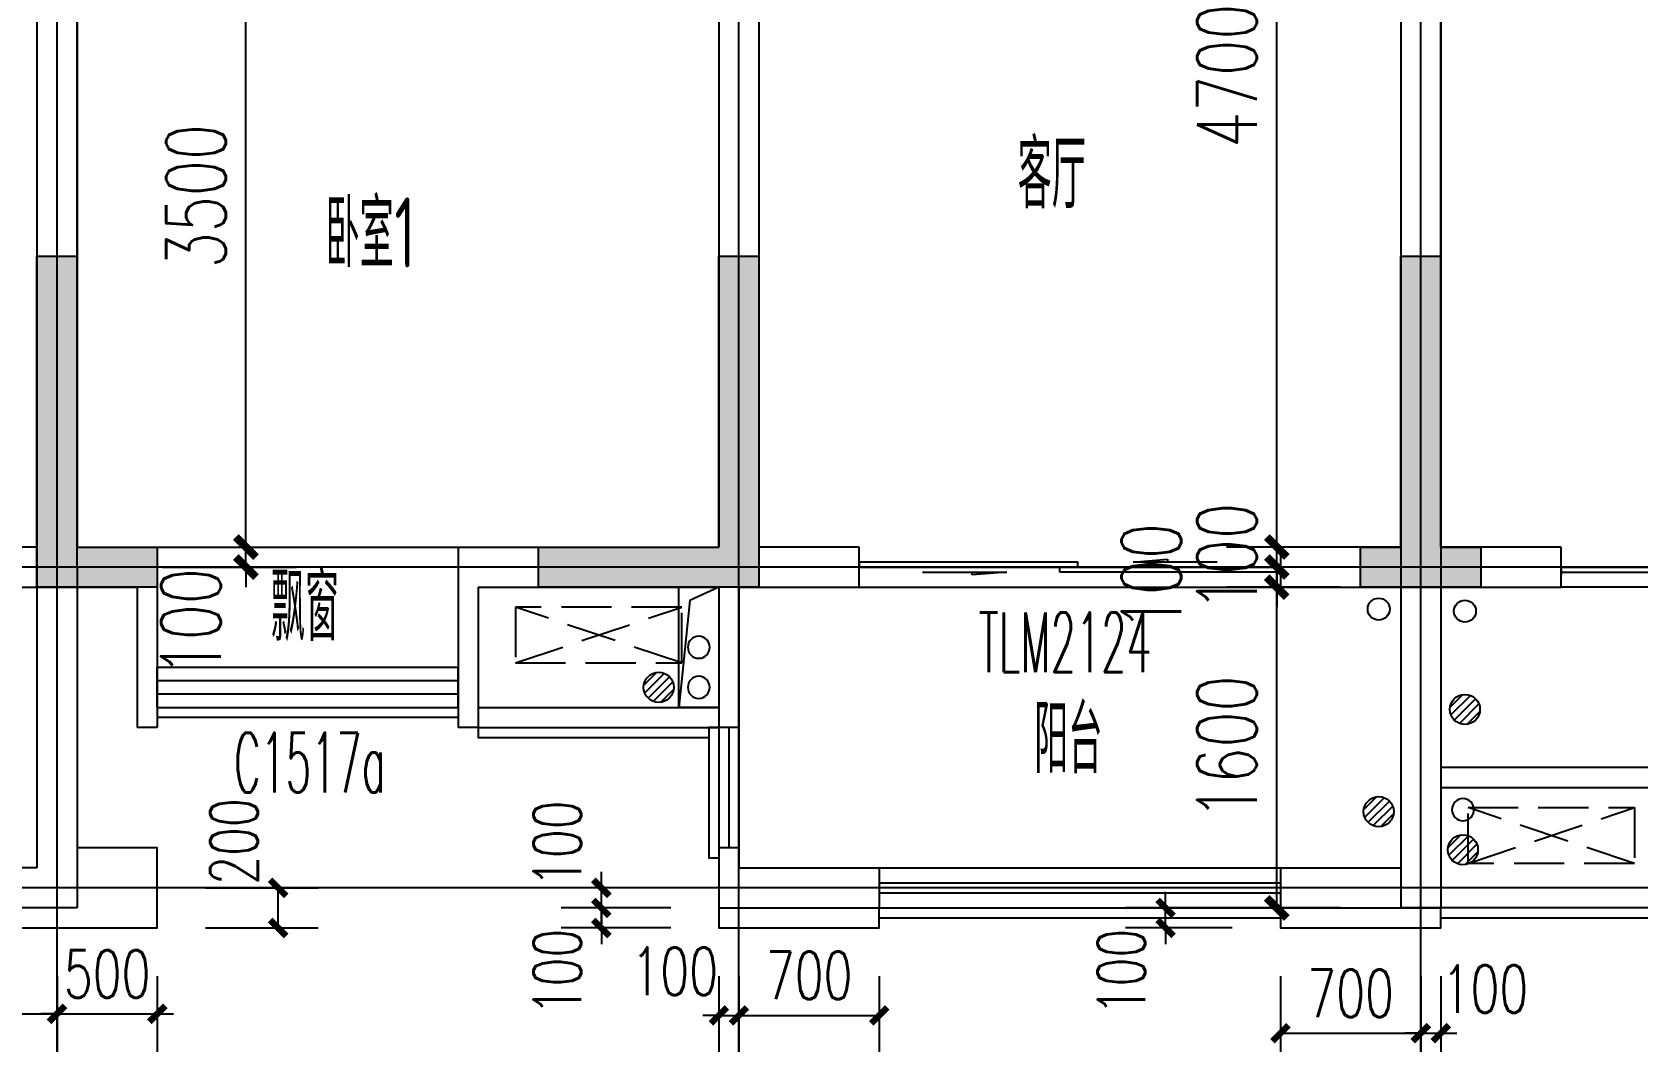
# Model space of a CAD drawing. Extents: x -59851 to 653804, y -249523 to 437614.
# Drawn here: x -10238 to -2231, y 6638 to 11674 of the extents above; entities that cross this region are included whole.
import ezdxf

# ---------------------------------------------------------------- set-up
doc = ezdxf.new("R2010")
doc.units = 0
doc.header["$LTSCALE"] = 1000
doc.header["$MEASUREMENT"] = 0
doc.linetypes.add('DASH', pattern=[0.35, 0.25, -0.1])
doc.layers.add('_S-PS(排水管)', color=255, linetype='Continuous', plot=False)
doc.layers.add('A-area(算半面积)', color=23, linetype='Continuous', plot=False)
for name, color, linetype in [('_S-YS(雨水管)', 3, 'Continuous'), ('_S-空调立管', 7, 'Continuous'), ('A-外装饰线脚', 7, 'Continuous'), ('A-洞口', 105, 'Continuous'), ('A-看线', 105, 'Continuous'), ('A-空调室外机', 5, 'DASH'), ('A-第三道尺寸线', 105, 'Continuous'), ('A-线脚看线', 9, 'Continuous'), ('AE-FLOR', 151, 'Continuous'), ('DOTE', 16, 'Continuous'), ('NL', 5, 'Continuous'), ('PUB_HATCH', 8, 'Continuous'), ('PUB_TEXT', 7, 'Continuous'), ('WALL', 2, 'Continuous'), ('WINDOW', 4, 'Continuous'), ('WINDOW_TEXT', 7, 'Continuous'), ('剪力墙', 6, 'Continuous'), ('栏杆', 142, 'Continuous')]:
    doc.layers.add(name, color=color, linetype=linetype)
doc.layers.add('A-第四道尺寸线(线脚尺寸)', color=105, linetype='Continuous', lineweight=5)
doc.styles.add('_TCH_DIM_T3', font='SIMPLEX.shx', dxfattribs={"width": 0.705882, "bigfont": 'GBCBIG.shx'})
doc.styles.add('_TCH_WINDOW', font='SIMPLEX.shx', dxfattribs={"width": 0.7, "height": 3.5, "bigfont": 'GBCBIG.shx'})
doc.styles.get("Standard").update_dxf_attribs({"font": 'gbenor.shx', "width": 0.7, "bigfont": 'gbcbig.shx'})
doc.dimstyles.new('_TCH_ARCH&&100', dxfattribs={"dimtxt": 297.5, "dimasz": 100, "dimexe": 250, "dimexo": 300, "dimgap": 100, "dimtad": 1, "dimdec": 0, "dimzin": 0, "dimdsep": 46, "dimtxsty": '_TCH_DIM_T3', "dimblk": 'ARCHTICK', "dimcen": 0.09, "dimclrt": 7, "dimazin": 2, "dimtfac": 1, "dimtdec": 0, "dimtix": 1, "dimtmove": 2, "dimatfit": 3, "dimfxl": 0, "dimtolj": 1, "dimtzin": 0, "dimarcsym": 0})
doc.dimstyles.new('_TCH_ARCH&&80', dxfattribs={"dimtxt": 238, "dimasz": 80, "dimexe": 200, "dimexo": 240, "dimgap": 80, "dimtad": 1, "dimdec": 0, "dimzin": 0, "dimdsep": 46, "dimtxsty": '_TCH_DIM_T3', "dimblk": 'ARCHTICK', "dimcen": 0.09, "dimclrt": 7, "dimazin": 2, "dimtfac": 1, "dimtdec": 0, "dimtix": 1, "dimtmove": 2, "dimatfit": 3, "dimfxl": 0, "dimtolj": 1, "dimtzin": 0, "dimarcsym": 0})

# ---------------------------------------------------------------- blocks, each defined once
blk = doc.blocks.new('jgjlq030328')
at = {"layer": 'PUB_HATCH'}
for points in [[(-256535, 9661.9), (-256335, 9661.9), (-256335, 8211.9), (-255935, 8211.9), (-255935, 8011.9), (-256535, 8011.9)], [(-253135, 8211.9), (-253135, 9661.9), (-252935, 9661.9), (-252935, 8011.9), (-254035, 8011.9), (-254035, 8211.9)], [(-249935, 8011.9), (-249935, 8211.9), (-249735, 8211.9), (-249735, 9661.9), (-249535, 9661.9), (-249535, 8211.9), (-249335, 8211.9), (-249335, 8011.9)]]:
    blk.add_hatch(color=256, dxfattribs=at).paths.add_polyline_path(points)
at = {"layer": '剪力墙'}
for points in [[(-256535, 9661.9), (-256335, 9661.9), (-256335, 8211.9), (-255935, 8211.9), (-255935, 8011.9), (-256535, 8011.9)], [(-253135, 8211.9), (-253135, 9661.9), (-252935, 9661.9), (-252935, 8011.9), (-254035, 8011.9), (-254035, 8211.9)]]:
    blk.add_lwpolyline(points, close=True, dxfattribs=at)
for points in [[(-249935, 8011.9), (-249935, 8211.9), (-249735, 8211.9), (-249735, 9661.9), (-249535, 9661.9), (-249535, 8211.9), (-249335, 8211.9), (-249335, 8011.9), (-249935, 8011.9), (-249535, 8011.9)], [(-256535, 8211.9), (-256535, 8211.9)], [(-252935, 8211.9), (-252935, 8211.9)]]:
    blk.add_lwpolyline(points, dxfattribs=at)
blk = doc.blocks.new('zhouxianssceng0329')
at = {"layer": 'DOTE'}
for p, q in [((-3313.7, 132089.9), (-3313.7, 148798.2)), ((-10113.7, 132089.9), (-10113.7, 143398.2)), ((-6713.7, 132089.9), (-6713.7, 143398.2)), ((5501.3, 134598.2), (-44988.6, 134598.2)), ((5501.3, 132998.2), (-44988.6, 132998.2))]:
    blk.add_line(p, q, dxfattribs=at)
blk = doc.blocks.new('ktswaj')
at = {"linetype": 'DASH'}
blk.add_lwpolyline([(15990.1, 179082.6), (15990.1, 178253.3), (16268.4, 178253.3), (16268.4, 179082.6)], close=True, dxfattribs=at)
for points in [[(15990.1, 179082.6), (16268.4, 178253.3)], [(15990.1, 178253.3), (16268.4, 179082.6)]]:
    blk.add_lwpolyline(points, dxfattribs=at)
blk = doc.blocks.new('$TCHSYS$WIN2D')
for p, q in [((-0.5, 0.5), (0.5, 0.5)), ((-0.5, 0.5), (-0.5, -0.5)), ((0.5, 0.5), (0.5, -0.5)), ((0.5, 0.1667), (-0.5, 0.1667)), ((0.5, -0.1667), (-0.5, -0.1667)), ((-0.5, -0.5), (0.5, -0.5))]:
    blk.add_line(p, q)
blk = doc.blocks.new('$DorLib2D$00000131')
at = {"color": 0, "linetype": 'Continuous'}
for p, q in [((0.15, 0.125), (0.2319, 0.1973)), ((0.2319, 0.1973), (0.2319, 0.125)), ((-0.5, 0.125), (-0.5, 0)), ((0.0192, 0.125), (-0.5, 0.125)), ((0.0192, 0), (0.0192, 0.125)), ((0.35, 0.125), (0.15, 0.125)), ((-0.5, 0), (0.0192, 0)), ((-0.024, 0), (0.5, 0)), ((-0.024, -0.125), (-0.024, 0)), ((0.5, 0), (0.5, -0.125)), ((-0.35, -0.125), (-0.15, -0.125)), ((-0.2319, -0.1973), (-0.2319, -0.125)), ((-0.15, -0.125), (-0.2319, -0.1973)), ((0.5, -0.125), (-0.024, -0.125))]:
    blk.add_line(p, q, dxfattribs=at)
blk = doc.blocks.new('_ArchTick')
at = {"color": 0, "linetype": 'ByBlock', "const_width": 0.4}
blk.add_lwpolyline([(-0.5, -0.5), (0.5, 0.5)], dxfattribs=at)
blk = doc.blocks.new('*D761')
at = {"layer": 'A-第三道尺寸线', "color": 0, "lineweight": -2, "transparency": 16777216}
for p, q in [((17457.5, 164234.8), (18123.7, 164234.8)), ((17873.7, 160734.8), (17873.7, 164234.8)), ((17457.5, 160734.8), (18123.7, 160734.8))]:
    blk.add_line(p, q, dxfattribs=at)
at = {"layer": 'Defpoints', "color": 0, "transparency": 16777216}
for p in [(17157.5, 164234.8), (17873.7, 164234.8), (17157.5, 160734.8)]:
    blk.add_point(p, dxfattribs=at)
at = {"layer": 'A-第三道尺寸线', "color": 0, "lineweight": -2, "transparency": 16777216, "xscale": 100, "yscale": 100, "zscale": 100}
for p, rotation in [((17873.7, 164234.8), 90), ((17873.7, 160734.8), 270)]:
    blk.add_blockref('_ArchTick', p, dxfattribs=dict(at, rotation=rotation))
at = {"layer": 'A-第三道尺寸线', "color": 7, "transparency": 16777216, "insert": (17625, 162484.8), "char_height": 297.5, "attachment_point": 5, "rotation": 90, "style": '_TCH_DIM_T3'}
blk.add_mtext('\\A1;3500', dxfattribs=at)
blk = doc.blocks.new('*D762')
at = {"layer": 'A-第三道尺寸线', "color": 0, "lineweight": -2, "transparency": 16777216}
for p, q in [((17873.7, 160734.8), (17873.7, 160834.8)), ((17457.5, 160734.8), (18123.7, 160734.8)), ((17873.7, 160634.8), (17873.7, 160734.8)), ((17457.5, 160634.8), (18123.7, 160634.8)), ((17873.7, 160634.8), (17873.7, 160534.8))]:
    blk.add_line(p, q, dxfattribs=at)
at = {"layer": 'Defpoints', "color": 0, "transparency": 16777216}
for p in [(17157.5, 160734.8), (17873.7, 160734.8), (17157.5, 160634.8)]:
    blk.add_point(p, dxfattribs=at)
at = {"layer": 'A-第三道尺寸线', "color": 0, "lineweight": -2, "transparency": 16777216, "xscale": 100, "yscale": 100, "zscale": 100}
for p, rotation in [((17873.7, 160734.8), 270), ((17873.7, 160634.8), 90)]:
    blk.add_blockref('_ArchTick', p, dxfattribs=dict(at, rotation=rotation))
at = {"layer": 'A-第三道尺寸线', "color": 7, "transparency": 16777216, "insert": (17598.7, 160359.8), "char_height": 297.5, "attachment_point": 5, "rotation": 90, "style": '_TCH_DIM_T3'}
blk.add_mtext('\\A1;100', dxfattribs=at)
blk = doc.blocks.new('*D766')
at = {"layer": 'A-第三道尺寸线', "color": 0, "lineweight": -2, "transparency": 16777216}
for p, q in [((23331.5, 165434.8), (22763.2, 165434.8)), ((23013.2, 160734.8), (23013.2, 165434.8)), ((23331.5, 160734.8), (22763.2, 160734.8))]:
    blk.add_line(p, q, dxfattribs=at)
at = {"layer": 'Defpoints', "color": 0, "transparency": 16777216}
for p in [(23013.2, 165434.8), (23631.5, 165434.8), (23631.5, 160734.8)]:
    blk.add_point(p, dxfattribs=at)
at = {"layer": 'A-第三道尺寸线', "color": 0, "lineweight": -2, "transparency": 16777216, "xscale": 100, "yscale": 100, "zscale": 100}
for p, rotation in [((23013.2, 165434.8), 90), ((23013.2, 160734.8), 270)]:
    blk.add_blockref('_ArchTick', p, dxfattribs=dict(at, rotation=rotation))
at = {"layer": 'A-第三道尺寸线', "color": 7, "transparency": 16777216, "insert": (22764.5, 163084.8), "char_height": 297.5, "attachment_point": 5, "rotation": 90, "style": '_TCH_DIM_T3'}
blk.add_mtext('\\A1;4700', dxfattribs=at)
blk = doc.blocks.new('*D767')
at = {"layer": 'A-第三道尺寸线', "color": 0, "lineweight": -2, "transparency": 16777216}
for p, q in [((23013.2, 160734.8), (23013.2, 160834.8)), ((23331.5, 160734.8), (22763.2, 160734.8)), ((23013.2, 160634.8), (23013.2, 160734.8)), ((23331.5, 160634.8), (22763.2, 160634.8)), ((23013.2, 160634.8), (23013.2, 160534.8))]:
    blk.add_line(p, q, dxfattribs=at)
at = {"layer": 'Defpoints', "color": 0, "transparency": 16777216}
for p in [(23013.2, 160734.8), (23631.5, 160734.8), (23631.5, 160634.8)]:
    blk.add_point(p, dxfattribs=at)
at = {"layer": 'A-第三道尺寸线', "color": 0, "lineweight": -2, "transparency": 16777216, "xscale": 100, "yscale": 100, "zscale": 100}
for p, rotation in [((23013.2, 160734.8), 270), ((23013.2, 160634.8), 90)]:
    blk.add_blockref('_ArchTick', p, dxfattribs=dict(at, rotation=rotation))
at = {"layer": 'A-第三道尺寸线', "color": 7, "transparency": 16777216, "insert": (22764.5, 160684.8), "char_height": 297.5, "attachment_point": 5, "rotation": 90, "style": '_TCH_DIM_T3'}
blk.add_mtext('\\A1;100', dxfattribs=at)
blk = doc.blocks.new('*D768')
at = {"layer": 'A-第三道尺寸线', "color": 0, "lineweight": -2, "transparency": 16777216}
for p, q in [((23013.2, 160634.8), (23013.2, 160734.8)), ((23331.5, 160634.8), (22763.2, 160634.8)), ((23013.2, 160534.8), (23013.2, 160634.8)), ((23331.5, 160534.8), (22763.2, 160534.8)), ((23013.2, 160534.8), (23013.2, 160434.8))]:
    blk.add_line(p, q, dxfattribs=at)
at = {"layer": 'Defpoints', "color": 0, "transparency": 16777216}
for p in [(23013.2, 160634.8), (23631.5, 160634.8), (23631.5, 160534.8)]:
    blk.add_point(p, dxfattribs=at)
at = {"layer": 'A-第三道尺寸线', "color": 0, "lineweight": -2, "transparency": 16777216, "xscale": 100, "yscale": 100, "zscale": 100}
for p, rotation in [((23013.2, 160634.8), 270), ((23013.2, 160534.8), 90)]:
    blk.add_blockref('_ArchTick', p, dxfattribs=dict(at, rotation=rotation))
at = {"layer": 'A-第三道尺寸线', "color": 7, "transparency": 16777216, "insert": (22388.2, 160584.8), "char_height": 297.5, "attachment_point": 5, "rotation": 90, "style": '_TCH_DIM_T3'}
blk.add_mtext('\\A1;100', dxfattribs=at)
blk = doc.blocks.new('*D769')
at = {"layer": 'A-第三道尺寸线', "color": 0, "lineweight": -2, "transparency": 16777216}
for p, q in [((23331.5, 160534.8), (22763.2, 160534.8)), ((23013.2, 158934.8), (23013.2, 160534.8)), ((23331.5, 158934.8), (22763.2, 158934.8))]:
    blk.add_line(p, q, dxfattribs=at)
at = {"layer": 'Defpoints', "color": 0, "transparency": 16777216}
for p in [(23013.2, 160534.8), (23631.5, 160534.8), (23631.5, 158934.8)]:
    blk.add_point(p, dxfattribs=at)
at = {"layer": 'A-第三道尺寸线', "color": 0, "lineweight": -2, "transparency": 16777216, "xscale": 100, "yscale": 100, "zscale": 100}
for p, rotation in [((23013.2, 160534.8), 90), ((23013.2, 158934.8), 270)]:
    blk.add_blockref('_ArchTick', p, dxfattribs=dict(at, rotation=rotation))
at = {"layer": 'A-第三道尺寸线', "color": 7, "transparency": 16777216, "insert": (22764.5, 159734.8), "char_height": 297.5, "attachment_point": 5, "rotation": 90, "style": '_TCH_DIM_T3'}
blk.add_mtext('\\A1;1600', dxfattribs=at)
blk = doc.blocks.new('$DorLib2D$00000138')
at = {"color": 0, "linetype": 'Continuous'}
for p, q in [((-0.2875, 0), (-0.2875, 0.1538)), ((-0.2875, 0.1538), (0, 0.1538)), ((0, 0.1538), (0, 0)), ((0.2875, 0.1538), (0, 0.1538)), ((0.2875, 0), (0.2875, 0.1538)), ((-0.5, -0.1399), (-0.5, 0)), ((-0.5, 0), (-0.2188, 0)), ((0, 0), (-0.2875, 0)), ((-0.2188, 0), (-0.2188, -0.1399)), ((0, 0), (0.2875, 0)), ((0.2188, 0), (0.2188, -0.1399)), ((0.5, 0), (0.2188, 0)), ((0.5, 0), (0.5, -0.1946)), ((0.5, -0.1399), (0.5, 0)), ((-0.2188, -0.1399), (-0.5, -0.1399)), ((0.2188, -0.1399), (0.5, -0.1399)), ((-0.1857, -0.186), (-0.037, -0.186)), ((-0.037, -0.186), (-0.1019, -0.2583)), ((-0.1019, -0.2583), (-0.1019, -0.186)), ((0.1857, -0.186), (0.037, -0.186)), ((0.037, -0.186), (0.1019, -0.2583)), ((0.1019, -0.2583), (0.1019, -0.186))]:
    blk.add_line(p, q, dxfattribs=at)
blk = doc.blocks.new('a5huxing0323')
at = {"layer": 'WALL'}
for p, q in [((87362, 168134.8), (87362, 160634.8)), ((87562, 160734.8), (87562, 168134.8)), ((88162, 160734.8), (87562, 160734.8)), ((88162, 160534.8), (88162, 160734.8)), ((87362, 160634.8), (87362, 158934.8)), ((87562, 160534.8), (88162, 160534.8)), ((87562, 160534.8), (87562, 158934.8)), ((87562, 158934.8), (87362, 158934.8))]:
    blk.add_line(p, q, dxfattribs=at)
at = {"layer": 'WINDOW'}
blk.add_line((90562, 160534.8), (88162, 160534.8), dxfattribs=at)
at = {"layer": '栏杆'}
for points in [[(87562, 159534.8), (88762, 159534.8), (88762, 158934.8), (88862, 158934.8), (88862, 159634.8), (87562, 159634.8)], [(88762, 159034.8), (87562, 159034.8)], [(88762, 158934.8), (87562, 158934.8)]]:
    blk.add_lwpolyline(points, dxfattribs=at)
at = {"layer": 'A-空调室外机', "extrusion": (0, 0, -1), "zscale": -1, "rotation": 90}
blk.add_blockref('ktswaj', (90555.9, 143166.4), dxfattribs=at)
at = {"layer": 'WINDOW'}
ref = blk.add_blockref('$DorLib2D$00000138', (89362, 160634.8), dxfattribs=dict(at, xscale=-2400, yscale=200, zscale=2400))
ref.add_attrib('A', 'TLM2424', (88893, 160111), dxfattribs={"layer": 'WINDOW_TEXT', "height": 297.5, "style": '_TCH_WINDOW', "width": 0.494118})
blk = doc.blocks.new('ssxianjiao0329')
at = {"layer": 'A-外装饰线脚'}
for points in [[(-10413.7, 132898.2), (-10413.7, 132798.2), (-10013.7, 132798.2), (-9613.7, 132798.2), (-9613.7, 133198.2), (-10013.7, 133198.2)], [(-6813.7, 132898.2), (-6813.7, 132798.2), (-6013.7, 132798.2), (-6013.7, 132898.2)], [(-4013.7, 132898.2), (-4013.7, 132798.2), (-3213.7, 132798.2), (-3213.7, 132898.2)]]:
    blk.add_lwpolyline(points, dxfattribs=at)
at = {"layer": 'A-线脚看线'}
for points in [[(-8113.7, 133848.2), (-9613.7, 133848.2)], [(-8013.7, 133798.2), (-8013.7, 133748.2), (-6863.7, 133748.2)], [(-6813.7, 133798.2), (-6863.7, 133798.2), (-6863.7, 133148.2), (-6813.7, 133148.2)], [(-6013.7, 132848.2), (-4013.7, 132848.2)], [(-3213.7, 132848.2), (186.3, 132848.2)]]:
    blk.add_lwpolyline(points, dxfattribs=at)
blk = doc.blocks.new('jfdsajjfjkjhhj')
at = {"layer": 'A-洞口'}
blk.add_lwpolyline([(-56303.8, 137588.3), (-56103.8, 137588.3), (-56103.8, 136988.3), (-56303.8, 136988.3)], close=True, dxfattribs=at)
blk.add_lwpolyline([(-56103.8, 137588.3), (-56249.2, 137521.8), (-56303.8, 136988.3)], dxfattribs=at)
blk = doc.blocks.new('huxingdongkoupiaochuangyangtai')
blk.add_blockref('jfdsajjfjkjhhj', (49290.1, 0))
blk = doc.blocks.new('*D472')
at = {"layer": 'A-第四道尺寸线(线脚尺寸)', "color": 0, "lineweight": -2, "transparency": 16777216}
for p, q in [((-10413.7, 13758.2), (-10413.7, 13370)), ((-10113.7, 13758.2), (-10113.7, 13370)), ((-10413.7, 13570), (-10113.7, 13570))]:
    blk.add_line(p, q, dxfattribs=at)
at = {"layer": 'Defpoints', "color": 0, "transparency": 16777216}
for p in [(-10413.7, 13998.2), (-10113.7, 13998.2), (-10113.7, 13570)]:
    blk.add_point(p, dxfattribs=at)
at = {"layer": 'A-第四道尺寸线(线脚尺寸)', "color": 0, "lineweight": -2, "transparency": 16777216, "xscale": 80, "yscale": 80, "zscale": 80, "rotation": 180}
blk.add_blockref('_ArchTick', (-10413.7, 13570), dxfattribs=at)
at = {"layer": 'A-第四道尺寸线(线脚尺寸)', "color": 0, "lineweight": -2, "transparency": 16777216, "xscale": 80, "yscale": 80, "zscale": 80}
blk.add_blockref('_ArchTick', (-10113.7, 13570), dxfattribs=at)
at = {"layer": 'A-第四道尺寸线(线脚尺寸)', "color": 7, "transparency": 16777216, "insert": (-10644.9, 13790), "char_height": 238, "attachment_point": 5, "style": '_TCH_DIM_T3'}
blk.add_mtext('\\A1;300', dxfattribs=at)
blk = doc.blocks.new('*D473')
at = {"layer": 'A-第四道尺寸线(线脚尺寸)', "color": 0, "lineweight": -2, "transparency": 16777216}
for p, q in [((-10113.7, 13758.2), (-10113.7, 13370)), ((-9613.7, 13758.2), (-9613.7, 13370)), ((-10113.7, 13570), (-10193.7, 13570)), ((-10113.7, 13570), (-9613.7, 13570)), ((-9613.7, 13570), (-9533.7, 13570))]:
    blk.add_line(p, q, dxfattribs=at)
at = {"layer": 'Defpoints', "color": 0, "transparency": 16777216}
for p in [(-10113.7, 13998.2), (-9613.7, 13998.2), (-9613.7, 13570)]:
    blk.add_point(p, dxfattribs=at)
at = {"layer": 'A-第四道尺寸线(线脚尺寸)', "color": 0, "lineweight": -2, "transparency": 16777216, "xscale": 80, "yscale": 80, "zscale": 80}
blk.add_blockref('_ArchTick', (-10113.7, 13570), dxfattribs=at)
at = {"layer": 'A-第四道尺寸线(线脚尺寸)', "color": 0, "lineweight": -2, "transparency": 16777216, "xscale": 80, "yscale": 80, "zscale": 80, "rotation": 180}
blk.add_blockref('_ArchTick', (-9613.7, 13570), dxfattribs=at)
at = {"layer": 'A-第四道尺寸线(线脚尺寸)', "color": 7, "transparency": 16777216, "insert": (-9863.7, 13769), "char_height": 238, "attachment_point": 5, "style": '_TCH_DIM_T3'}
blk.add_mtext('\\A1;500', dxfattribs=at)
blk = doc.blocks.new('*D474')
at = {"layer": 'A-第四道尺寸线(线脚尺寸)', "color": 0, "lineweight": -2, "transparency": 16777216}
for p, q in [((-9373.7, 14198.2), (-8811.4, 14198.2)), ((-9011.4, 13998.2), (-9011.4, 14198.2)), ((-9373.7, 13998.2), (-8811.4, 13998.2))]:
    blk.add_line(p, q, dxfattribs=at)
at = {"layer": 'Defpoints', "color": 0, "transparency": 16777216}
for p in [(-9613.7, 14198.2), (-9011.4, 14198.2), (-9613.7, 13998.2)]:
    blk.add_point(p, dxfattribs=at)
at = {"layer": 'A-第四道尺寸线(线脚尺寸)', "color": 0, "lineweight": -2, "transparency": 16777216, "xscale": 80, "yscale": 80, "zscale": 80}
for p, rotation in [((-9011.4, 14198.2), 90), ((-9011.4, 13998.2), 270)]:
    blk.add_blockref('_ArchTick', p, dxfattribs=dict(at, rotation=rotation))
at = {"layer": 'A-第四道尺寸线(线脚尺寸)', "color": 7, "transparency": 16777216, "insert": (-9231.4, 14429.4), "char_height": 238, "attachment_point": 5, "rotation": 90, "style": '_TCH_DIM_T3'}
blk.add_mtext('\\A1;200', dxfattribs=at)
blk = doc.blocks.new('*D475')
at = {"layer": 'A-第四道尺寸线(线脚尺寸)', "color": 0, "lineweight": -2, "transparency": 16777216}
for p, q in [((-6813.7, 13758.2), (-6813.7, 13362.3)), ((-6713.7, 13758.2), (-6713.7, 13362.3)), ((-6813.7, 13562.3), (-6893.7, 13562.3)), ((-6813.7, 13562.3), (-6713.7, 13562.3)), ((-6713.7, 13562.3), (-6633.7, 13562.3))]:
    blk.add_line(p, q, dxfattribs=at)
at = {"layer": 'Defpoints', "color": 0, "transparency": 16777216}
for p in [(-6813.7, 13998.2), (-6713.7, 13998.2), (-6713.7, 13562.3)]:
    blk.add_point(p, dxfattribs=at)
at = {"layer": 'A-第四道尺寸线(线脚尺寸)', "color": 0, "lineweight": -2, "transparency": 16777216, "xscale": 80, "yscale": 80, "zscale": 80}
blk.add_blockref('_ArchTick', (-6813.7, 13562.3), dxfattribs=at)
at = {"layer": 'A-第四道尺寸线(线脚尺寸)', "color": 0, "lineweight": -2, "transparency": 16777216, "xscale": 80, "yscale": 80, "zscale": 80, "rotation": 180}
blk.add_blockref('_ArchTick', (-6713.7, 13562.3), dxfattribs=at)
at = {"layer": 'A-第四道尺寸线(线脚尺寸)', "color": 7, "transparency": 16777216, "insert": (-7033.7, 13782.3), "char_height": 238, "attachment_point": 5, "style": '_TCH_DIM_T3'}
blk.add_mtext('\\A1;100', dxfattribs=at)
blk = doc.blocks.new('*D476')
at = {"layer": 'A-第四道尺寸线(线脚尺寸)', "color": 0, "lineweight": -2, "transparency": 16777216}
for p, q in [((-6713.7, 13758.2), (-6713.7, 13362.3)), ((-6013.7, 13758.2), (-6013.7, 13362.3)), ((-6713.7, 13562.3), (-6013.7, 13562.3))]:
    blk.add_line(p, q, dxfattribs=at)
at = {"layer": 'Defpoints', "color": 0, "transparency": 16777216}
for p in [(-6713.7, 13998.2), (-6013.7, 13998.2), (-6013.7, 13562.3)]:
    blk.add_point(p, dxfattribs=at)
at = {"layer": 'A-第四道尺寸线(线脚尺寸)', "color": 0, "lineweight": -2, "transparency": 16777216, "xscale": 80, "yscale": 80, "zscale": 80, "rotation": 180}
blk.add_blockref('_ArchTick', (-6713.7, 13562.3), dxfattribs=at)
at = {"layer": 'A-第四道尺寸线(线脚尺寸)', "color": 0, "lineweight": -2, "transparency": 16777216, "xscale": 80, "yscale": 80, "zscale": 80}
blk.add_blockref('_ArchTick', (-6013.7, 13562.3), dxfattribs=at)
at = {"layer": 'A-第四道尺寸线(线脚尺寸)', "color": 7, "transparency": 16777216, "insert": (-6363.7, 13761.3), "char_height": 238, "attachment_point": 5, "style": '_TCH_DIM_T3'}
blk.add_mtext('\\A1;700', dxfattribs=at)
blk = doc.blocks.new('*D477')
at = {"layer": 'A-第四道尺寸线(线脚尺寸)', "color": 0, "lineweight": -2, "transparency": 16777216}
for p, q in [((-7399.6, 14098.2), (-7399.6, 14178.2)), ((-7053.7, 14098.2), (-7599.6, 14098.2)), ((-7399.6, 13998.2), (-7399.6, 14098.2)), ((-7053.7, 13998.2), (-7599.6, 13998.2)), ((-7399.6, 13998.2), (-7399.6, 13918.2))]:
    blk.add_line(p, q, dxfattribs=at)
at = {"layer": 'Defpoints', "color": 0, "transparency": 16777216}
for p in [(-7399.6, 14098.2), (-6813.7, 14098.2), (-6813.7, 13998.2)]:
    blk.add_point(p, dxfattribs=at)
at = {"layer": 'A-第四道尺寸线(线脚尺寸)', "color": 0, "lineweight": -2, "transparency": 16777216, "xscale": 80, "yscale": 80, "zscale": 80}
for p, rotation in [((-7399.6, 14098.2), 270), ((-7399.6, 13998.2), 90)]:
    blk.add_blockref('_ArchTick', p, dxfattribs=dict(at, rotation=rotation))
at = {"layer": 'A-第四道尺寸线(线脚尺寸)', "color": 7, "transparency": 16777216, "insert": (-7619.6, 13778.2), "char_height": 238, "attachment_point": 5, "rotation": 90, "style": '_TCH_DIM_T3'}
blk.add_mtext('\\A1;100', dxfattribs=at)
blk = doc.blocks.new('*D478')
at = {"layer": 'A-第四道尺寸线(线脚尺寸)', "color": 0, "lineweight": -2, "transparency": 16777216}
for p, q in [((-7399.6, 14198.2), (-7399.6, 14278.2)), ((-7053.7, 14198.2), (-7599.6, 14198.2)), ((-7399.6, 14098.2), (-7399.6, 14198.2)), ((-7053.7, 14098.2), (-7599.6, 14098.2)), ((-7399.6, 14098.2), (-7399.6, 14018.2))]:
    blk.add_line(p, q, dxfattribs=at)
at = {"layer": 'Defpoints', "color": 0, "transparency": 16777216}
for p in [(-7399.6, 14198.2), (-6813.7, 14198.2), (-6813.7, 14098.2)]:
    blk.add_point(p, dxfattribs=at)
at = {"layer": 'A-第四道尺寸线(线脚尺寸)', "color": 0, "lineweight": -2, "transparency": 16777216, "xscale": 80, "yscale": 80, "zscale": 80}
for p, rotation in [((-7399.6, 14198.2), 270), ((-7399.6, 14098.2), 90)]:
    blk.add_blockref('_ArchTick', p, dxfattribs=dict(at, rotation=rotation))
at = {"layer": 'A-第四道尺寸线(线脚尺寸)', "color": 7, "transparency": 16777216, "insert": (-7619.6, 14418.2), "char_height": 238, "attachment_point": 5, "rotation": 90, "style": '_TCH_DIM_T3'}
blk.add_mtext('\\A1;100', dxfattribs=at)
blk = doc.blocks.new('*D479')
at = {"layer": 'A-第四道尺寸线(线脚尺寸)', "color": 0, "lineweight": -2, "transparency": 16777216}
for p, q in [((-4013.7, 13758.2), (-4013.7, 13273.5)), ((-3313.7, 13758.2), (-3313.7, 13273.5)), ((-4013.7, 13473.5), (-3313.7, 13473.5))]:
    blk.add_line(p, q, dxfattribs=at)
at = {"layer": 'Defpoints', "color": 0, "transparency": 16777216}
for p in [(-4013.7, 13998.2), (-3313.7, 13998.2), (-3313.7, 13473.5)]:
    blk.add_point(p, dxfattribs=at)
at = {"layer": 'A-第四道尺寸线(线脚尺寸)', "color": 0, "lineweight": -2, "transparency": 16777216, "xscale": 80, "yscale": 80, "zscale": 80, "rotation": 180}
blk.add_blockref('_ArchTick', (-4013.7, 13473.5), dxfattribs=at)
at = {"layer": 'A-第四道尺寸线(线脚尺寸)', "color": 0, "lineweight": -2, "transparency": 16777216, "xscale": 80, "yscale": 80, "zscale": 80}
blk.add_blockref('_ArchTick', (-3313.7, 13473.5), dxfattribs=at)
at = {"layer": 'A-第四道尺寸线(线脚尺寸)', "color": 7, "transparency": 16777216, "insert": (-3663.7, 13672.5), "char_height": 238, "attachment_point": 5, "style": '_TCH_DIM_T3'}
blk.add_mtext('\\A1;700', dxfattribs=at)
blk = doc.blocks.new('*D480')
at = {"layer": 'A-第四道尺寸线(线脚尺寸)', "color": 0, "lineweight": -2, "transparency": 16777216}
for p, q in [((-3313.7, 13758.2), (-3313.7, 13273.5)), ((-3213.7, 13758.2), (-3213.7, 13273.5)), ((-3313.7, 13473.5), (-3393.7, 13473.5)), ((-3313.7, 13473.5), (-3213.7, 13473.5)), ((-3213.7, 13473.5), (-3133.7, 13473.5))]:
    blk.add_line(p, q, dxfattribs=at)
at = {"layer": 'Defpoints', "color": 0, "transparency": 16777216}
for p in [(-3313.7, 13998.2), (-3213.7, 13998.2), (-3213.7, 13473.5)]:
    blk.add_point(p, dxfattribs=at)
at = {"layer": 'A-第四道尺寸线(线脚尺寸)', "color": 0, "lineweight": -2, "transparency": 16777216, "xscale": 80, "yscale": 80, "zscale": 80}
blk.add_blockref('_ArchTick', (-3313.7, 13473.5), dxfattribs=at)
at = {"layer": 'A-第四道尺寸线(线脚尺寸)', "color": 0, "lineweight": -2, "transparency": 16777216, "xscale": 80, "yscale": 80, "zscale": 80, "rotation": 180}
blk.add_blockref('_ArchTick', (-3213.7, 13473.5), dxfattribs=at)
at = {"layer": 'A-第四道尺寸线(线脚尺寸)', "color": 7, "transparency": 16777216, "insert": (-2993.7, 13693.5), "char_height": 238, "attachment_point": 5, "style": '_TCH_DIM_T3'}
blk.add_mtext('\\A1;100', dxfattribs=at)
blk = doc.blocks.new('*D484')
at = {"layer": 'A-第四道尺寸线(线脚尺寸)', "color": 0, "lineweight": -2, "transparency": 16777216}
for p, q in [((-4586.6, 14098.2), (-4586.6, 14178.2)), ((-4253.7, 14098.2), (-4786.6, 14098.2)), ((-4586.6, 13998.2), (-4586.6, 14098.2)), ((-4253.7, 13998.2), (-4786.6, 13998.2)), ((-4586.6, 13998.2), (-4586.6, 13918.2))]:
    blk.add_line(p, q, dxfattribs=at)
at = {"layer": 'Defpoints', "color": 0, "transparency": 16777216}
for p in [(-4586.6, 14098.2), (-4013.7, 14098.2), (-4013.7, 13998.2)]:
    blk.add_point(p, dxfattribs=at)
at = {"layer": 'A-第四道尺寸线(线脚尺寸)', "color": 0, "lineweight": -2, "transparency": 16777216, "xscale": 80, "yscale": 80, "zscale": 80}
for p, rotation in [((-4586.6, 14098.2), 270), ((-4586.6, 13998.2), 90)]:
    blk.add_blockref('_ArchTick', p, dxfattribs=dict(at, rotation=rotation))
at = {"layer": 'A-第四道尺寸线(线脚尺寸)', "color": 7, "transparency": 16777216, "insert": (-4806.6, 13778.2), "char_height": 238, "attachment_point": 5, "rotation": 90, "style": '_TCH_DIM_T3'}
blk.add_mtext('\\A1;100', dxfattribs=at)
blk = doc.blocks.new('_LV13')
at = {"color": 0}
for p, q in [((-0.071, 0.495), (-0.495, 0.071)), ((0.183, 0.465), (-0.465, -0.183)), ((0.354, 0.354), (-0.354, -0.354)), ((0.465, 0.183), (-0.183, -0.465)), ((0.495, -0.071), (0.071, -0.495))]:
    blk.add_line(p, q, dxfattribs=at)
blk.add_circle((0, 0), 0.5)
blk = doc.blocks.new('jfdsajkjke50505')
at = {"layer": '_S-PS(排水管)'}
blk.add_lwpolyline([(-96826.1, 45509.8, -1), (-96936.1, 45509.8, -1)], format="xyb", close=True, dxfattribs=at)
at = {"layer": '_S-YS(雨水管)'}
blk.add_lwpolyline([(-89636.1, 46739.8, 1), (-89746.1, 46739.8, 1)], format="xyb", close=True, dxfattribs=at)
at = {"layer": '_S-空调立管'}
for points in [[(-89636.1, 49939.8, 1), (-89746.1, 49939.8, 1)], [(-89436.1, 46739.8, 1), (-89546.1, 46739.8, 1)], [(-96836.1, 44519.8, 1), (-96946.1, 44519.8, 1)]]:
    blk.add_lwpolyline(points, format="xyb", close=True, dxfattribs=at)
at = {"layer": 'NL', "ltscale": 0.5, "extrusion": (0, 0, -1), "xscale": -150, "yscale": 150, "zscale": -150}
for p in [(93101.1, 53829.8), (92801.1, 53329.8), (89491.1, 49939.8), (89291.1, 46739.8), (96881.1, 45019.8), (96891.1, 44319.8)]:
    blk.add_blockref('_LV13', p, dxfattribs=at)
blk = doc.blocks.new('e405055')
at = {"layer": '_S-PS(排水管)'}
blk.add_lwpolyline([(-104811, 67196, -1), (-104921, 67196, -1)], format="xyb", close=True, dxfattribs=at)
at = {"layer": '_S-YS(雨水管)'}
blk.add_lwpolyline([(-108201, 67006, 1), (-108311, 67006, 1)], format="xyb", close=True, dxfattribs=at)
at = {"layer": '_S-空调立管'}
blk.add_lwpolyline([(-108201, 66806, 1), (-108311, 66806, 1)], format="xyb", close=True, dxfattribs=at)
at = {"layer": 'NL', "ltscale": 0.5, "extrusion": (0, 0, -1), "xscale": -150, "yscale": 150, "zscale": -150}
for p in [(110296, 74466), (110896, 74166), (108456, 66806), (104866, 66186)]:
    blk.add_blockref('_LV13', p, dxfattribs=at)
blk = doc.blocks.new('A4huhuxing')
at = {"layer": 'A-看线'}
blk.add_lwpolyline([(17431.5, 160734.8), (18931.5, 160734.8)], dxfattribs=at)
at = {"layer": 'AE-FLOR'}
for points in [[(20231.5, 159834.8), (20231.5, 159234.8)], [(20331.5, 159834.8), (20331.5, 159234.8)], [(21031.5, 159134.8), (23031.5, 159134.8)], [(21031.5, 158934.8), (23031.5, 158934.8)]]:
    blk.add_lwpolyline(points, dxfattribs=at)
at = {"layer": 'WALL'}
for p, q in [((23631.5, 165434.8), (23631.5, 160734.8)), ((23831.5, 165434.8), (23831.5, 160634.8)), ((16831.5, 164334.8), (16831.5, 160534.8)), ((20431.5, 164334.8), (20431.5, 160734.8)), ((17031.5, 164234.8), (17031.5, 160734.8)), ((20231.5, 164234.8), (20231.5, 160734.8)), ((17031.5, 160734.8), (17431.5, 160734.8)), ((17431.5, 160734.8), (17431.5, 160134.8)), ((18931.5, 160734.8), (18931.5, 160134.8)), ((18931.5, 160734.8), (20231.5, 160734.8)), ((20931.5, 160734.8), (20431.5, 160734.8)), ((20931.5, 160534.8), (20931.5, 160734.8)), ((23631.5, 160734.8), (23031.5, 160734.8)), ((23031.5, 160734.8), (23031.5, 160534.8)), ((23831.5, 160634.8), (23831.5, 158934.8)), ((16831.5, 160534.8), (17331.5, 160534.8)), ((17331.5, 160534.8), (17331.5, 160034.8)), ((19031.5, 160534.8), (19031.5, 160034.8)), ((19031.5, 160534.8), (20231.5, 160534.8)), ((20231.5, 160534.8), (20231.5, 159834.8)), ((20331.5, 160534.8), (20931.5, 160534.8)), ((20331.5, 160534.8), (20331.5, 159834.8)), ((23031.5, 160534.8), (23631.5, 160534.8)), ((23631.5, 160534.8), (23631.5, 159134.8)), ((17431.5, 159934.8), (17431.5, 160134.8)), ((18931.5, 159934.8), (18931.5, 160134.8)), ((17331.5, 160034.8), (17331.5, 159834.8)), ((19031.5, 160034.8), (19031.5, 159834.8)), ((17431.5, 159934.8), (17431.5, 159834.8)), ((18931.5, 159934.8), (18931.5, 159834.8)), ((17431.5, 159834.8), (17331.5, 159834.8)), ((19031.5, 159834.8), (18931.5, 159834.8)), ((20331.5, 159834.8), (20231.5, 159834.8)), ((20231.5, 159234.8), (20231.5, 158934.8)), ((20331.5, 159234.8), (20231.5, 159234.8)), ((20331.5, 159234.8), (20331.5, 159134.8)), ((20331.5, 159134.8), (21031.5, 159134.8)), ((21031.5, 159134.8), (21031.5, 158934.8)), ((23031.5, 159134.8), (23631.5, 159134.8)), ((23031.5, 159134.8), (23031.5, 158934.8)), ((20231.5, 158934.8), (21031.5, 158934.8)), ((23031.5, 158934.8), (23831.5, 158934.8))]:
    blk.add_line(p, q, dxfattribs=at)
at = {"layer": 'WINDOW'}
blk.add_line((20931.5, 160534.8), (23031.5, 160534.8), dxfattribs=at)
at = {"layer": '栏杆'}
for points in [[(19031.5, 159934.8), (20231.5, 159934.8)], [(19031.5, 159834.8), (20231.5, 159834.8)], [(20281.5, 159834.8), (20281.5, 159234.8)], [(21031.5, 159059.8), (23031.5, 159059.8)], [(21031.5, 159009.8), (23031.5, 159009.8)]]:
    blk.add_lwpolyline(points, dxfattribs=at)
at = {"layer": 'A-空调室外机', "rotation": 90}
blk.add_blockref('ktswaj', (198299.4, 144166.4), dxfattribs=at)
at = {"layer": 'WINDOW'}
ref = blk.add_blockref('$DorLib2D$00000131', (21981.5, 160634.8), dxfattribs=dict(at, xscale=2100, yscale=200, zscale=2100))
ref.add_attrib('A', 'TLM2124', (21526.5, 160111), dxfattribs={"layer": 'WINDOW_TEXT', "height": 297.5, "style": '_TCH_WINDOW', "width": 0.494118})
ref = blk.add_blockref('$TCHSYS$WIN2D', (18181.5, 160034.8), dxfattribs=dict(at, xscale=1500, yscale=200, zscale=1500))
ref.add_attrib('A', 'C1517a', (17814, 159511), dxfattribs={"layer": 'WINDOW_TEXT', "height": 297.5, "style": '_TCH_WINDOW', "width": 0.494118})
at = {"layer": 'PUB_TEXT', "width": 0.7}
for s, height, p in [('客厅', 337.59, (21721.2, 162423.7)), ('卧室', 337.59, (18270.1, 162128.3)), ('1', 350, (18614.1, 162128.3)), ('飘窗', 337.59, (17997.9, 160267.3)), ('阳台', 337.59, (21803.6, 159606.4))]:
    blk.add_text(s, height=height, dxfattribs=at).set_placement(p)
at = {"layer": 'A-第三道尺寸线'}
for p1, p2, distance, picture, middle in [((23631.5, 160734.8), (23631.5, 165434.8), 618.3, '*D766', (22764.5, 163084.8)), ((17157.5, 160734.8), (17157.5, 164234.8), -716.2, '*D761', (17625, 162484.8)), ((23631.5, 160634.8), (23631.5, 160734.8), 618.3, '*D767', (22764.5, 160684.8)), ((23631.5, 158934.8), (23631.5, 160534.8), 618.3, '*D769', (22764.5, 159734.8))]:
    dim = blk.add_aligned_dim(p1=p1, p2=p2, distance=distance, dimstyle='_TCH_ARCH&&100', dxfattribs=at)
    dim.commit()
    dim.dimension.update_dxf_attribs({"geometry": picture, "text_midpoint": middle})
for base, p1, p2, picture, middle in [((23013.2, 160634.8), (23631.5, 160534.8), (23631.5, 160634.8), '*D768', (22388.2, 160584.8)), ((17873.7, 160734.8), (17157.5, 160634.8), (17157.5, 160734.8), '*D762', (17598.7, 160359.8))]:
    dim = blk.add_linear_dim(base=base, p1=p1, p2=p2, angle=90, dimstyle='_TCH_ARCH&&100', dxfattribs=at)
    dim.commit()
    dim.dimension.update_dxf_attribs({"geometry": picture, "text_midpoint": middle, "dimtype": 129})
blk = doc.blocks.new('1213fxianjiao0427')
at = {"layer": 'A-第四道尺寸线(线脚尺寸)'}
for base, p1, p2, angle, picture, middle in [((-9011.4, 14198.2), (-9613.7, 13998.2), (-9613.7, 14198.2), 90, '*D474', (-9231.4, 14429.4)), ((-7399.6, 14198.2), (-6813.7, 14098.2), (-6813.7, 14198.2), 90, '*D478', (-7619.6, 14418.2)), ((-7399.6, 14098.2), (-6813.7, 13998.2), (-6813.7, 14098.2), 90, '*D477', (-7619.6, 13778.2)), ((-4586.6, 14098.2), (-4013.7, 13998.2), (-4013.7, 14098.2), 90, '*D484', (-4806.6, 13778.2)), ((-10113.7, 13570), (-10413.7, 13998.2), (-10113.7, 13998.2), 0, '*D472', (-10644.9, 13790)), ((-6713.7, 13562.3), (-6813.7, 13998.2), (-6713.7, 13998.2), 0, '*D475', (-7033.7, 13782.3)), ((-3213.7, 13473.5), (-3313.7, 13998.2), (-3213.7, 13998.2), 0, '*D480', (-2993.7, 13693.5))]:
    dim = blk.add_linear_dim(base=base, p1=p1, p2=p2, angle=angle, dimstyle='_TCH_ARCH&&80', dxfattribs=at)
    dim.commit()
    dim.dimension.update_dxf_attribs({"geometry": picture, "text_midpoint": middle, "dimtype": 129})
for p1, p2, distance, picture, middle in [((-10113.7, 13998.2), (-9613.7, 13998.2), -428.2, '*D473', (-9863.7, 13769)), ((-6713.7, 13998.2), (-6013.7, 13998.2), -435.9, '*D476', (-6363.7, 13761.3)), ((-4013.7, 13998.2), (-3313.7, 13998.2), -524.7, '*D479', (-3663.7, 13672.5))]:
    dim = blk.add_aligned_dim(p1=p1, p2=p2, distance=distance, dimstyle='_TCH_ARCH&&80', dxfattribs=at)
    dim.commit()
    dim.dimension.update_dxf_attribs({"geometry": picture, "text_midpoint": middle})

msp = doc.modelspace()

# ---------------------------------------------------------------- block references
msp.add_blockref('zhouxianssceng0329', (0, -125592.5))
at = {"layer": '剪力墙'}
msp.add_blockref('jgjlq030328', (246321.3, 893.8, 0), dxfattribs=at)

# ---------------------------------------------------------------- next in the draw order: block references
msp.add_blockref('A4huhuxing', (-27045.2, -151629.1))

# ---------------------------------------------------------------- next in the draw order: linework, layer by layer
at = {"layer": 'WALL'}
for p, q in [((-10213.7, 16605.7), (-10213.7, 9105.7)), ((-10013.7, 9005.7), (-10013.7, 16605.7)), ((-10213.7, 9105.7), (-10913.7, 9105.7)), ((-10013.7, 9005.7), (-10013.7, 7305.7)), ((-10913.7, 8905.7), (-10213.7, 8905.7)), ((-10213.7, 8905.7), (-10213.7, 7505.7)), ((-10213.7, 7505.7), (-10413.7, 7505.7)), ((-10013.7, 7305.7), (-10413.7, 7305.7))]:
    msp.add_line(p, q, dxfattribs=at)

# ---------------------------------------------------------------- next in the draw order: block references
msp.add_blockref('a5huxing0323', (-90775.7, -151629.1))

# ---------------------------------------------------------------- next in the draw order: block references
for name, p in [('1213fxianjiao0427', (0, -6792.5)), ('ssxianjiao0329', (0, -125592.5)), ('huxingdongkoupiaochuangyangtai', (0, -128682.6))]:
    msp.add_blockref(name, p)
at = {"layer": 'A-area(算半面积)'}
for name, p in [('jfdsajkjke50505', (93787.4, -36724.1)), ('e405055', (101342.3, -58400.3, 0))]:
    msp.add_blockref(name, p, dxfattribs=at)

doc.saveas('drawing.dxf')
